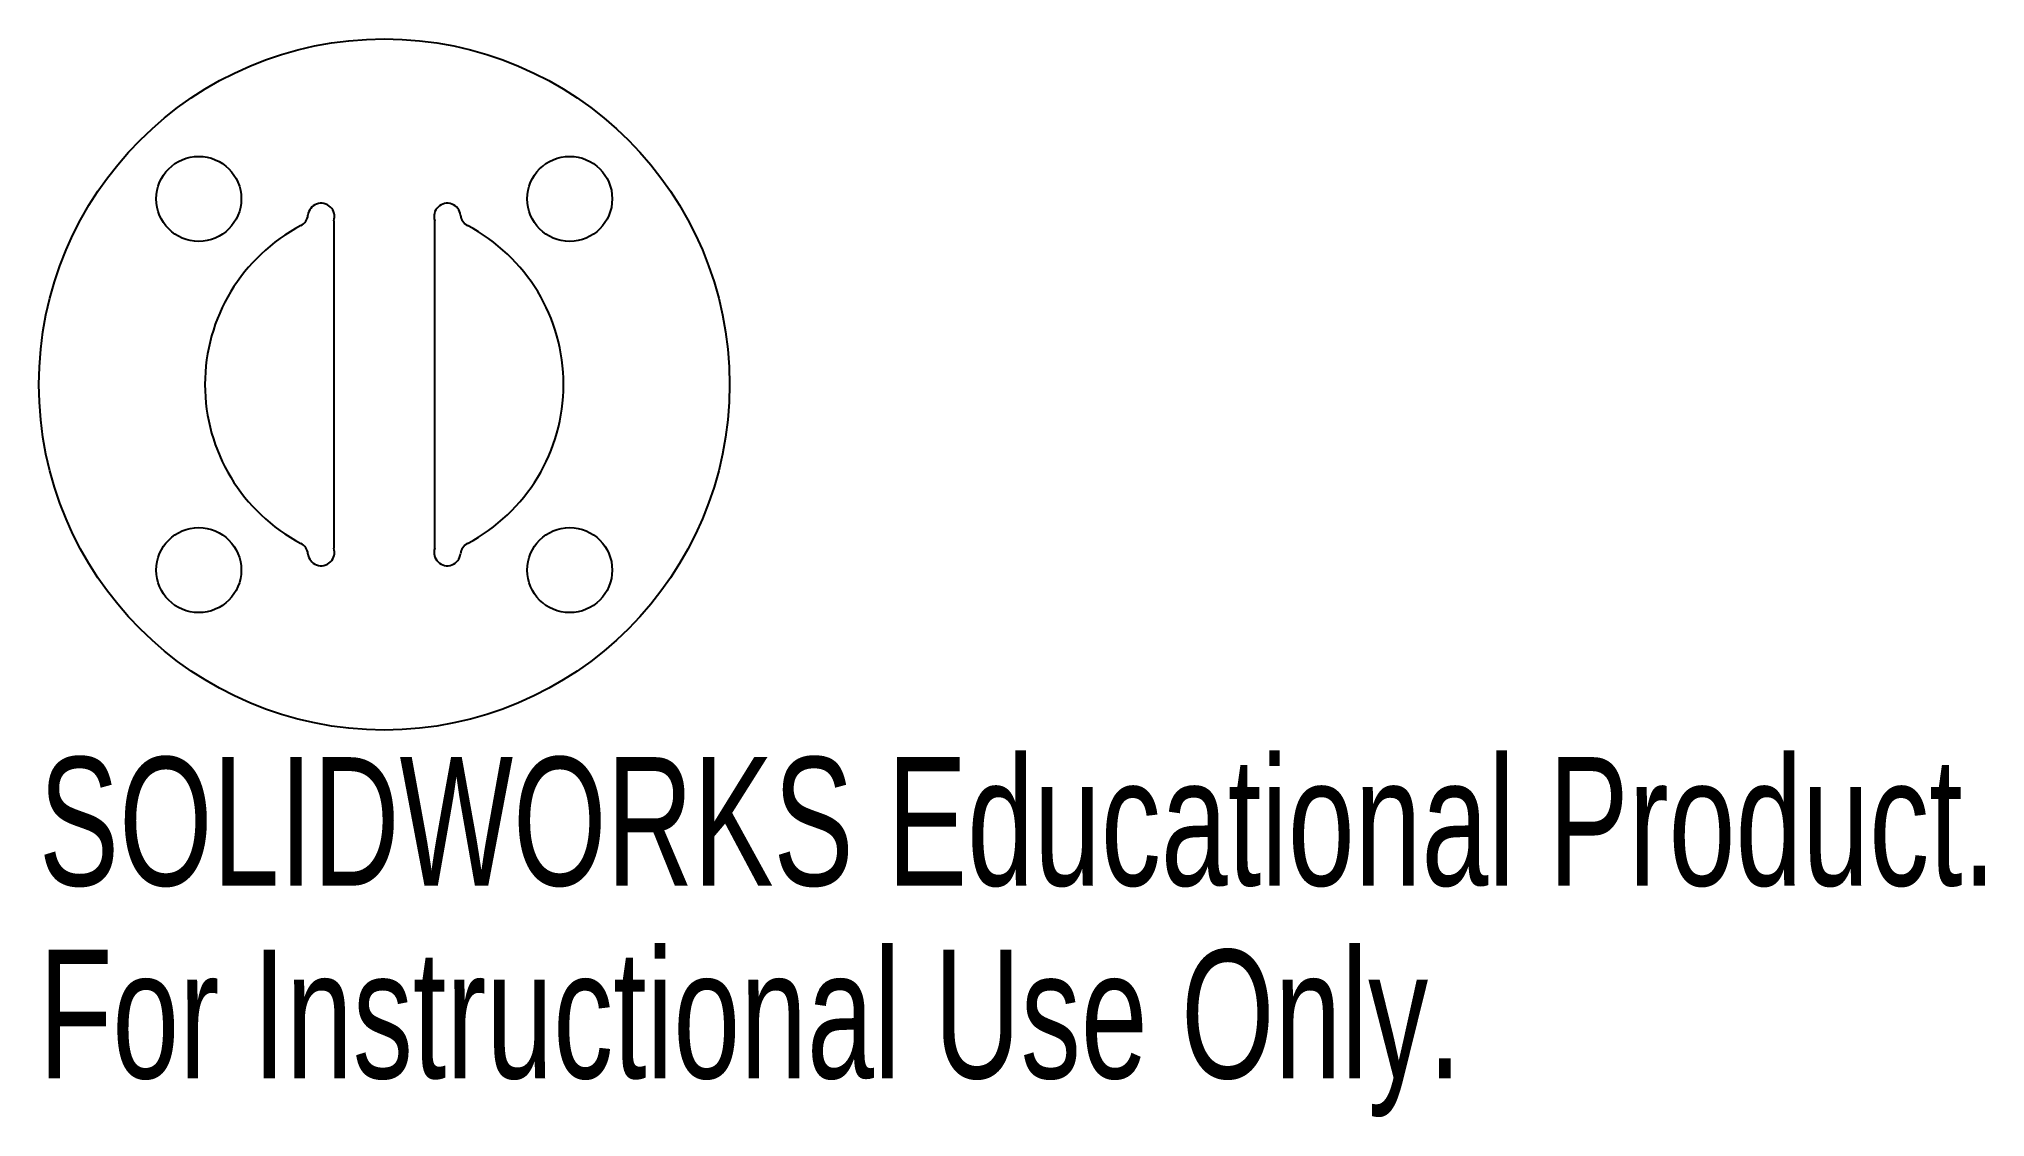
# Model space of a CAD drawing. Header units: millimetres. Extents: x -13 to 60.3, y -27.6 to 13.
import ezdxf

# ---------------------------------------------------------------- set-up
doc = ezdxf.new("R2010")
doc.units = ezdxf.units.MM
doc.styles.add('SLDTEXTSTYLE0', font='TXT', dxfattribs={"width": 0.7})

msp = doc.modelspace()

# ---------------------------------------------------------------- linework, layer by layer
at = {"color": 7, "linetype": 'Continuous', "lineweight": 25}
for p, q in [((-1.9, 6.16), (-1.9, -6.16)), ((1.9, -6.16), (1.9, 6.16))]:
    msp.add_line(p, q, dxfattribs=at)
for centre, radius in [((0, 0), 13), ((-6.983, 6.983), 1.6), ((6.983, 6.983), 1.6), ((-6.983, -6.983), 1.6), ((6.983, -6.983), 1.6)]:
    msp.add_circle(centre, radius, dxfattribs=at)
for centre, radius, start, end in [((-2.374, 6.319), 0.5, 341.5288, 174.20595), ((2.374, 6.319), 0.5, 5.79405, 198.4712), ((0, 0), 6.75, 117.69132, 242.30868), ((-3.369, 6.42), 0.5, 297.69132, 354.20595), ((3.369, 6.42), 0.5, 185.79405, 242.30868), ((0, 0), 6.75, 297.69132, 62.30868), ((-3.369, -6.42), 0.5, 5.79405, 62.30868), ((-2.374, -6.319), 0.5, 185.79405, 18.4712), ((2.374, -6.319), 0.5, 161.5288, 354.20595), ((3.369, -6.42), 0.5, 117.69132, 174.20595)]:
    msp.add_arc(centre, radius, start, end, dxfattribs=at)

# ---------------------------------------------------------------- texts
at = {"color": 254, "linetype": 'Continuous', "char_height": 4.83362, "attachment_point": 1, "style": 'SLDTEXTSTYLE0'}
for s, insert in [('SOLIDWORKS Educational Product.', (-13, -14.02)), ('For Instructional Use Only.', (-13, -21.27))]:
    msp.add_mtext(s, dxfattribs=dict(at, insert=insert))

doc.saveas('drawing.dxf')
